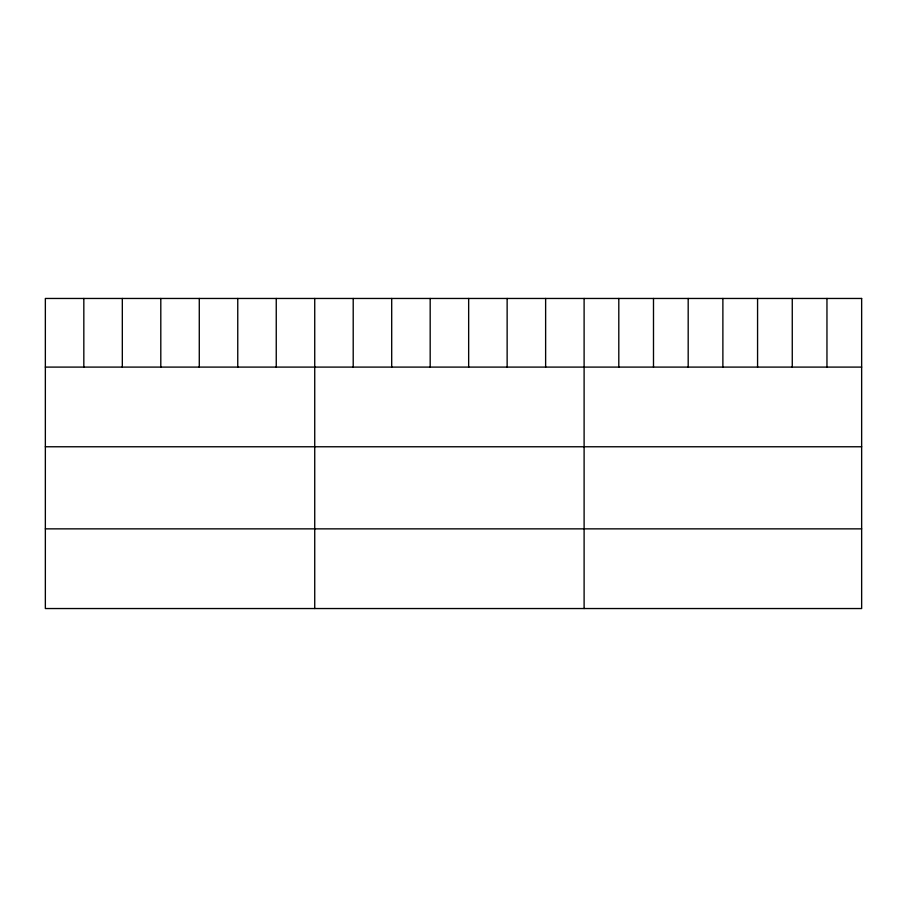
<?xml version="1.0" encoding="UTF-8"?>
<svg xmlns="http://www.w3.org/2000/svg" width="907" height="907" viewBox="0 0 907 907"><rect width="100%" height="100%" fill="white"/><g stroke="black" fill="none" stroke-linecap="round" stroke-linejoin="round"><path stroke-width="1.36" d="M45.35 367.097L861.65 367.097M45.35 446.766L861.65 446.766M45.35 528.86L861.65 528.86M826.957 298.46L826.957 367.097M792.264 298.46L792.264 367.097M757.572 298.46L757.572 367.097M722.879 298.46L722.879 367.097M688.186 298.46L688.186 367.097M653.494 298.46L653.494 367.097M618.801 298.46L618.801 367.097M584.108 298.46L584.108 608.54M545.629 298.46L545.629 367.097M507.138 298.46L507.138 367.097M468.658 298.46L468.658 367.097M430.179 298.46L430.179 367.097M391.699 298.46L391.699 367.097M353.208 298.46L353.208 367.097M314.729 298.46L314.729 608.54M276.25 298.46L276.25 367.097M237.759 298.46L237.759 367.097M199.279 298.46L199.279 367.097M160.8 298.46L160.8 367.097M122.32 298.46L122.32 367.097M83.829 298.46L83.829 367.097M861.65 298.46L45.35 298.46L45.35 608.54L861.65 608.54L861.65 298.46"/></g></svg>
